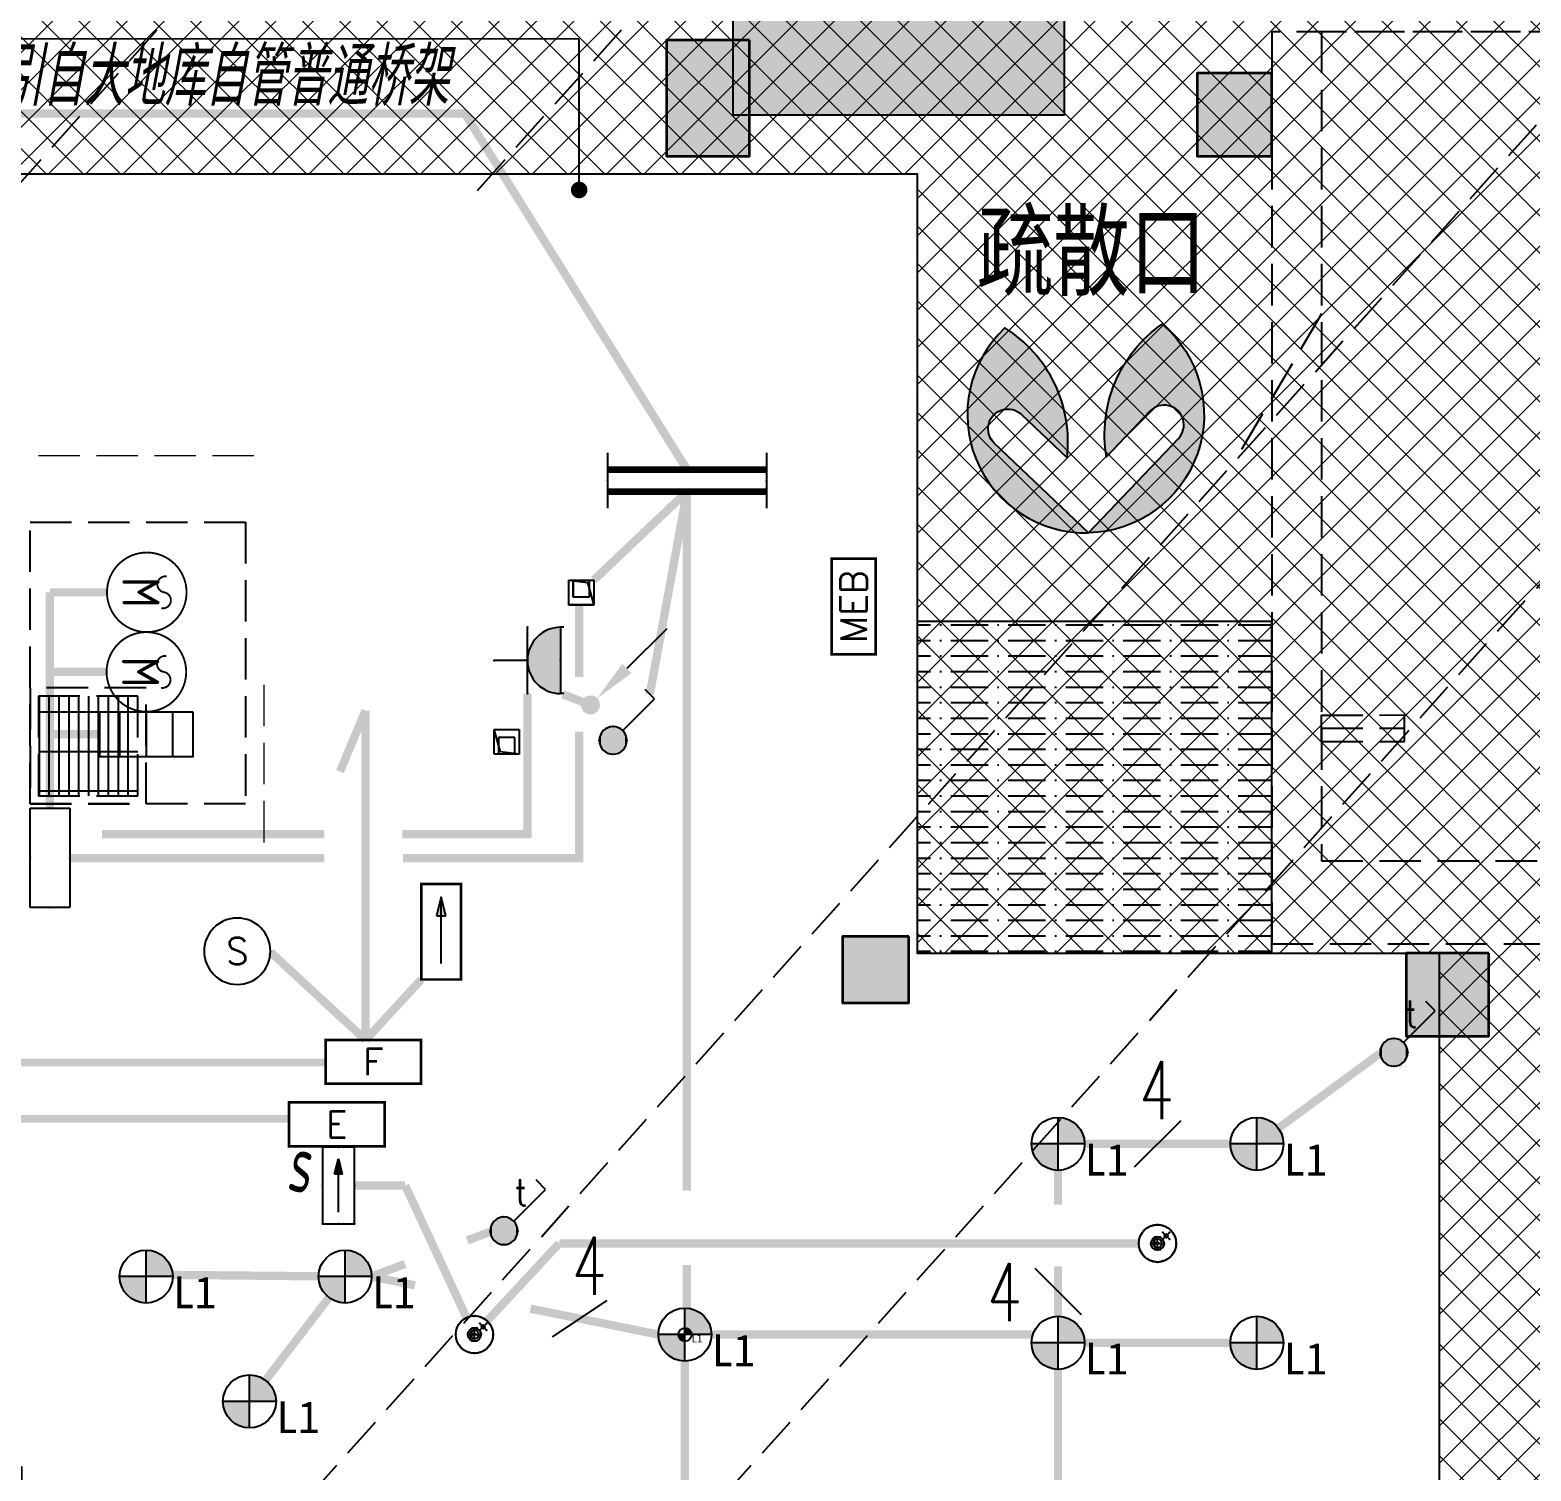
# Model space of a CAD drawing. Extents: x 3443499 to 7125205, y -1700016 to -264854.
# Drawn here: x 3559509 to 3568563, y -851328 to -842638 of the extents above; entities that cross this region are included whole.
import ezdxf
from ezdxf.enums import TextEntityAlignment as Align
from ezdxf.xclip import XClip

# ---------------------------------------------------------------- set-up
doc = ezdxf.new("R2010")
doc.units = 0
doc.header["$LTSCALE"] = 1000
doc.header["$MEASUREMENT"] = 0
doc.header["$XCLIPFRAME"] = 2
for name, pattern in [('#P_--_20B1_001_t3$0$DASH', [0.35, 0.25, -0.1]), ('$1$DASH', [0.35, 0.25, -0.1]), ('__DASH', [0.35, 0.25, -0.1]), ('DASH', [0.35, 0.25, -0.1])]:
    doc.linetypes.add(name, pattern=pattern)
doc.layers.get('0').update_dxf_attribs({"linetype": 'CONTINUOUS'})
for name, color, linetype in [('!!电气', 1, 'CONTINUOUS'), ('0-R疏散口', 20, 'CONTINUOUS'), ('DIM-照明', 7, 'CONTINUOUS'), ('E-天花灯具', 92, 'CONTINUOUS'), ('ELEMENT', 3, 'CONTINUOUS'), ('EQUIP-插座', 3, 'CONTINUOUS'), ('EQUIP-照明', 3, 'CONTINUOUS'), ('EQUIP-箱柜', 3, 'CONTINUOUS'), ('HS-A-停车位（标准）', 9, 'CONTINUOUS'), ('LWIRE', 4, 'CONTINUOUS'), ('TEL_TEXT', 7, 'CONTINUOUS'), ('WIRE-应急', 1, 'DASH'), ('WIRE-照明', 2, 'CONTINUOUS'), ('人防集水坑', 11, 'CONTINUOUS'), ('排水', 155, 'CONTINUOUS'), ('疏散口', 20, 'CONTINUOUS')]:
    doc.layers.add(name, color=color, linetype=linetype)
for name, color, linetype, lineweight in [('STAIR', 252, 'CONTINUOUS', 20), ('填充', 251, 'CONTINUOUS', 5), ('砼柱', 2, 'CONTINUOUS', 35)]:
    doc.layers.add(name, color=color, linetype=linetype, lineweight=lineweight)
doc.styles.add('-宋体', font='', dxfattribs={"width": 0.8})
doc.styles.add('_TCH_DIM_T3', font='SIMPLEX.shx', dxfattribs={"width": 0.7058823529411765, "bigfont": 'GBCBIG.shx'})
doc.styles.add('_TCH_LABEL', font='COMPLEX', dxfattribs={"bigfont": 'GBCBIG'})
doc.styles.add('_TEL_ATTDEF', font='gbenor', dxfattribs={"bigfont": 'gbcbig'})
doc.styles.add('_TEL_DIM', font='SIMPLEX', dxfattribs={"width": 0.8, "height": 3.5, "bigfont": 'HZTXT'})
doc.styles.add('HZTXT', font='gbeitc.shx', dxfattribs={"width": 0.8, "height": 400, "bigfont": 'hztxt.shx'})
doc.styles.get("Standard").update_dxf_attribs({"font": 'gbenor.shx', "bigfont": 'gbcbig.shx'})
doc.styles.add('黑体', font='simhei.ttf')
doc.styles.get('-宋体').set_extended_font_data('SimSun')

# ---------------------------------------------------------------- blocks, each defined once
blk = doc.blocks.new('A$C27F3146B')
at = {"layer": '填充'}
h = blk.add_hatch(dxfattribs=at)
h.set_pattern_fill('ANSI37', color=252, scale=100, style=0)
h.set_pattern_definition([(45, (794705.0482087337, -474761.836884725), (-112.2532015133644, 112.2532015133644), []), (135, (794705.0482087337, -474761.836884725), (-112.2532015133644, -112.2532015133644), [])])
h.paths.add_polyline_path([(-120598.0043441424, 16089.12283942359), (-120598.0113239811, 16089.12464542629), (-123098.0051577032, 16089.12464542629), (-123098.0046005915, 12389.12601068034), (-120598.0050334086, 12389.12049587909), (-120598.0045112952, 9989.124400530825), (-126297.6152989523, 9989.12787449488), (-126297.6153041016, 6789.130405166186), (-120447.9318367169, 6789.12547190371), (-120447.9314323964, 6189.128773867502), (-117747.736412039, 6189.128773877746), (-117747.7343670045, 8289.192490008543), (-117597.7361748854, 8289.05699861201), (-117597.7382231075, 11389.06464180129), (-117598.0017794337, 11389.17897416581), (-117597.994833229, 16089.11950602464)], flags=16)
h.paths.add_polyline_path([(-134797.8649070148, 18989.12407583068), (-75997.86490701057, 18989.12407583068), (-75997.86490701057, -10.87593189720064), (-134797.8649070148, -10.87593189720064)])
h.paths.add_polyline_path([(-93197.85655532042, 12389.20724034398), (-93197.70186032634, 8289.040327749566), (-93047.53722481265, 8289.173029854543), (-93047.64815819566, 6189.126435260056), (-90347.48079269567, 6189.129224555568), (-90347.48039593326, 6789.107179496204), (-84497.7632088567, 6789.112103791209), (-84497.76320972084, 11389.1262992504), (-87647.62127077952, 11389.12511677202), (-87647.620748666, 12389.12321326297), (-87647.62128827862, 12389.12644554579), (-87647.48821601726, 16089.13383291371), (-93197.71241657484, 16089.05740743754), (-93197.78632953756, 14589.39747828019), (-95697.74007688649, 14589.35552586709), (-95697.77982984603, 12389.11292086275)], flags=0)
h.paths.add_polyline_path([(-93197.70186032634, 8289.040327749564), (-93197.78159982455, 11389.17940336082), (-93197.81279379467, 11389.06507665268)])
h.paths.add_polyline_path([(-93197.71241657484, 16089.05740743754), (-87647.48821601726, 16089.13383291371), (-90197.41693358438, 16089.13383291371), (-90197.55642857286, 16089.12327428907), (-93197.78854602925, 16089.11993521964), (-93197.78632953754, 14589.39747828019)])
at = {"layer": '填充', "color": 252}
blk.add_lwpolyline([(-93197.78632953754, 14589.39747828019), (-93197.71241657482, 16089.05740743754), (-87647.48821601726, 16089.13383291371), (-87647.6212882786, 12389.12644554581), (-87647.620748666, 12389.12321326288), (-87647.62127077952, 11389.12511677202), (-84497.76320972084, 11389.12629925041), (-84497.76320885669, 6789.112103791209), (-90347.48039593326, 6789.107179496204), (-90347.48079269566, 6189.129224555567), (-93047.64815819566, 6189.126435260056), (-93047.53722481267, 8289.173029854544), (-93197.70186032634, 8289.040327749564), (-93197.85655532041, 12389.20724034397), (-95697.77982984603, 12389.11292086275), (-95697.74007688649, 14589.35552586708)], close=True, dxfattribs=at)
blk = doc.blocks.new('A$C1DD019F9')
at = {"layer": '疏散口'}
h = blk.add_hatch(color=252, dxfattribs=at)
edge = h.paths.add_edge_path()
edge.add_line((1657.837590239942, 3315.723901660649), (367.3306208625436, 2025.216944172512))
edge.add_arc((562.7390984487897, 1829.808464785995), 276.3493204781321, 134.999999736071, 315.0000450135555)
edge.add_line((758.1477304548025, 1634.400139819365), (1381.488251060247, 2257.740654682275))
edge.add_arc((-487.2515846193137, 1989.868379143272), 1887.841129295078, -24.12321173134552, 8.157426411511608, ccw=False)
edge.add_arc((-487.2518275084583, 1989.868449001487), 1887.841379523462, 303.5961554791981, 335.8767893464231, ccw=False)
edge.add_arc((1657.83757689014, 1657.627985069564), 1658.095916591085, 89.99999953869542, 228.4172749558772, ccw=False)
h = blk.add_hatch(color=252, dxfattribs=at)
edge = h.paths.add_edge_path()
edge.add_line((1657.837590239942, 3315.723901660649), (2948.344559617341, 2025.216944172512))
edge.add_arc((2752.936082031095, 1829.808464785995), 276.3493204781321, -135.00004501355562, 45.000000263928996, ccw=False)
edge.add_line((2557.527450025082, 1634.400139819365), (1934.186929419636, 2257.740654682275))
edge.add_arc((3802.926765099197, 1989.868379143272), 1887.841129295078, 171.8425735884883, 204.1232117313454)
edge.add_arc((3802.927007988342, 1989.868449001489), 1887.841379523464, 204.123210653577, 236.403844520802)
edge.add_arc((1657.837603589745, 1657.627985069564), 1658.095916591085, 311.5827250441228, 450.0000004613047)
at = {"layer": '疏散口', "color": 252}
for points in [[(1657.837590239942, 3315.723901660649), (367.3306208625437, 2025.216944172512, 1.000000395120669), (758.1477304548025, 1634.400139819365), (1381.488251060247, 2257.740654682275, -0.1417897514410627), (1235.721885070204, 1218.307265423704, -0.141789732410033), (557.3581269979476, 417.3751685111782, -0.6899650482418342), (1657.837590239942, 3315.723901660649)], [(1657.837590239942, 3315.723901660649), (2948.344559617341, 2025.216944172512, -1.000000395120669), (2557.527450025082, 1634.400139819365), (1934.186929419636, 2257.740654682275, 0.1417897514410627), (2079.953295409679, 1218.307265423704, 0.141789732410033), (2758.317053481937, 417.3751685111782, 0.6899650482418342), (1657.837590239942, 3315.723901660649)]]:
    blk.add_lwpolyline(points, format="xyb", close=True, dxfattribs=at)
blk = doc.blocks.new('A$C25A378E3')
at = {"layer": 'HS-A-停车位（标准）', "linetype": 'DASH'}
for p, q in [((299.9288666398497, 4280.200665866025), (299.9276344913524, 4120.200664976728)), ((299.9288666398497, 4280.200665866025), (799.9285807174165, 4280.00894703425)), ((799.9285807174165, 4280.00894703425), (799.9273485837039, 4120.008946264163)), ((1699.929113851395, 4280.193678615266), (1699.927881702897, 4120.19367778569)), ((1699.929113851395, 4280.193678615266), (2199.928827928961, 4280.001959843212)), ((2199.928827928961, 4280.001959843212), (2199.927595795365, 4120.001958953799)), ((299.9282505712472, 4200.200665451237), (799.9279646449722, 4200.00894667895)), ((1699.928497782676, 4200.193678200361), (2199.928211856517, 4200.001959428308)), ((299.9276344913524, 4120.200664976728), (799.9273485837039, 4120.008946264163)), ((1699.927881702897, 4120.19367778569), (2199.927595795365, 4120.001958953799)), ((300.0205537431175, 1700.046125917463), (-199.9740653929766, 2550.049336581258)), ((2200.020893819514, 1700.035927985562), (2700.026429273654, 2550.032717227354))]:
    blk.add_line(p, q, dxfattribs=at)
for points in [[(1.164153218269348e-10, 5499.999999999884), (2499.999999842257, 5499.971898506512), (2499.938176556607, -0.02810114610474557), (-0.06182328553404659, 3.472669050097466e-07)], [(299.9943796824664, 4999.996627852321), (2199.994379562442, 4999.975270717288), (2199.938176575466, -0.02472896687686443), (299.9381766954903, -0.003371831844560802)]]:
    blk.add_lwpolyline(points, close=True, dxfattribs=at)
blk = doc.blocks.new('A$C24B36177')
for points in [[(-30049.99956041994, -57449.99999965215), (-30549.99956041994, -57449.99999965215), (-30549.99956041994, -58149.99999965215), (-30049.99956041994, -58149.99999965215)], [(-26899.99999999907, -57649.99999965215), (-27349.99999999907, -57649.99999965215), (-27349.99999999907, -58149.99999965215), (-26899.99999999907, -58149.99999965215)], [(-29089.52666127903, -62856.54319049325), (-29489.52666127903, -62856.54319049325), (-29489.52666127903, -63256.54319049325), (-29089.52666127903, -63256.54319049325)], [(-25589.52666127903, -62956.54319049325), (-26089.52666127903, -62956.54319049325), (-26089.52666127903, -63456.54319049325), (-25589.52666127903, -63456.54319049325)]]:
    blk.add_hatch(color=252).paths.add_polyline_path(points)
at = {"layer": '砼柱', "color": 252, "lineweight": 35}
for points in [[(-30049.99956041994, -57449.99999965215), (-30549.99956041994, -57449.99999965215), (-30549.99956041994, -58149.99999965215), (-30049.99956041994, -58149.99999965215)], [(-26899.99999999907, -57649.99999965215), (-27349.99999999907, -57649.99999965215), (-27349.99999999907, -58149.99999965215), (-26899.99999999907, -58149.99999965215)], [(-29089.52666127903, -62856.54319049325), (-29489.52666127903, -62856.54319049325), (-29489.52666127903, -63256.54319049325), (-29089.52666127903, -63256.54319049325)], [(-25589.52666127903, -62956.54319049325), (-26089.52666127903, -62956.54319049325), (-26089.52666127903, -63456.54319049325), (-25589.52666127903, -63456.54319049325)]]:
    blk.add_lwpolyline(points, close=True, dxfattribs=at)
blk = doc.blocks.new('A$C74D73064')
h = blk.add_hatch()
h.set_pattern_fill('ACAD_ISO10W100', color=252, scale=125, angle=90, style=0)
h.set_pattern_definition([(90, (-534049.6350919254, 311263.6119191892), (-93.75, 5.740531871003218e-15), [225, -56.25, 9.375, -56.25])])
h.paths.add_polyline_path([(69955.03530807188, 26519.29986870696), (71265.31643100118, 26519.29986870696), (71955.0343661937, 26519.29986870696), (71955.03436621709, 49269.29986835492), (69955.03436621709, 49269.29986835492)])
h = blk.add_hatch()
h.set_pattern_fill('ACAD_ISO10W100', color=252, scale=125, style=0)
h.set_pattern_definition([(0, (278075.2999756153, -731194.3965097175), (0, 93.75), [225, -56.25, 9.375, -56.25])])
h.paths.add_polyline_path([(71065.53857053758, 23462.71327080776), (71065.53857053758, 21462.71327080776), (73205.03510113072, 21462.71327080787), (73205.0351011327, 23462.71327080787)])
at = {"layer": 'HS-A-停车位（标准）'}
h = blk.add_hatch(dxfattribs=at)
h.set_pattern_fill('ACAD_ISO10W100', color=252, scale=125, style=0)
h.set_pattern_definition([(0, (278075.2937006197, -731194.414882758), (0, 93.75), [225, -56.25, 9.375, -56.25])])
h.paths.add_polyline_path([(71065.53229554195, 23462.69489776716), (71065.53229554195, 21462.69489776716), (73205.0288261351, 21462.69489776727), (73205.02882613707, 23462.69489776727)])
at = {"layer": '人防集水坑', "linetype": '$1$DASH', "ltscale": 0.8}
h = blk.add_hatch(dxfattribs=at)
h.set_pattern_fill('GRATE', color=252, scale=75, style=0)
h.set_pattern_definition([(270, (-806039.3574039747, 23438904.07928268), (59.53125, -1.822618869043522e-14), []), (360, (-806039.3574039747, 23438904.07928268), (8.748522416193854e-14, 238.125), [])])
h.paths.add_polyline_path([(66365.53392132069, 23012.69820224692), (65765.53392132069, 23012.69820224692), (65765.53392132069, 22412.69820224692), (66365.53392132069, 22412.69820224692)])
at = {"color": 252}
for points in [[(69955.03530807188, 26519.29986870696), (69955.03530807188, 26519.29986870696), (71265.31643100118, 26519.29986870696), (71955.0343661937, 26519.29986870696), (71955.03436621709, 49269.29986835492), (69955.03436621709, 49269.29986835492), (69955.03530817223, 26519.29986868694)], [(65515.23446057745, 24662.98569766171), (65515.30837354017, 26162.64562681906), (71065.53257409774, 26162.72205229523), (71065.3995018364, 22462.71466492733), (71065.400041449, 22462.7114326444), (71065.39951933548, 21462.71333615354), (74215.25758039416, 21462.71451863192), (74215.25758125831, 16862.70032317273), (68365.54039418173, 16862.69539887772), (68365.53999741934, 16262.71744393709), (65665.37263191934, 16262.71465464158), (65665.48356530233, 18362.76124923606), (65515.31892978866, 18362.62854713108), (65515.16423479459, 22462.79545972549), (63015.24096026897, 22462.70114024427), (63015.28071322851, 24662.9437452486)], [(71065.53229554195, 21462.69489776716), (73205.02882613603, 21462.69489776727), (73205.02882613603, 23462.69489776727), (71065.53229554195, 23462.69489776716)], [(71065.53857053758, 21462.71327080776), (73205.03510113165, 21462.71327080787), (73205.03510113165, 23462.71327080787), (71065.53857053758, 23462.71327080776)]]:
    blk.add_lwpolyline(points, close=True, dxfattribs=at)
at = {"layer": 'STAIR', "color": 252, "linetype": '#P_--_20B1_001_t3$0$DASH'}
blk.add_line((67065.53029468388, 24462.69715616864), (65715.53392069868, 24462.69715569518), dxfattribs=at)
at = {"layer": 'STAIR', "color": 252, "linetype": '$1$DASH'}
blk.add_lwpolyline([(67125.53715889173, 23081.16136581712), (67125.5425892442, 22122.69761013275)], dxfattribs=at)
at = {"layer": '人防集水坑', "color": 252, "linetype": '$1$DASH'}
for points in [[(65715.53392132069, 22362.69820224692), (66415.53392132069, 22362.69820224692), (66415.53392132069, 23062.69820224692), (65715.53392132069, 23062.69820224692)], [(65765.53392132069, 22412.69820224692), (66365.53392132069, 22412.69820224692), (66365.53392132069, 23012.69820224692), (65765.53392132069, 23012.69820224692)]]:
    blk.add_lwpolyline(points, close=True, dxfattribs=at)
at = {"layer": '填充', "color": 252}
blk.add_lwpolyline([(68515.59687669191, 26162.69492674584), (68515.60385653062, 26162.72205229523), (71065.53257409774, 26162.72205229523), (71065.53201698617, 22462.69809800258), (71065.53255659866, 22462.69486571965), (71065.53203448525, 21462.69676922879), (74215.32250829355, 21462.69795503246), (74215.3225091577, 16862.70032646949), (68365.54035488423, 16862.69539884909), (68365.54003665945, 16262.71604931261), (65665.34505723615, 16262.71604932286), (65665.40348111698, 18362.76264388894), (65515.39901397412, 18362.62715247832), (65515.34051146999, 21462.63672910945), (65515.37170544022, 21462.75105581759), (65515.36475923553, 26162.69158767641)], close=True, dxfattribs=at)
at = {"layer": '排水', "color": 252, "linetype": '$1$DASH'}
blk.add_lwpolyline([(67015.53392132116, 22362.69820224703), (65715.53392132116, 22362.69820224703), (65715.53392132139, 24062.69820224703), (67015.53392132139, 24062.69820224703)], close=True, dxfattribs=at)
at = {"color": 252}
for name, p in [('A$C24B36177', (100104.7992927884, 84419.25646130543)), ('A$C27F3146B', (158713.020790115, 10073.58821938152))]:
    blk.add_blockref(name, p, dxfattribs=at)
at = {"layer": '0-R疏散口', "color": 252, "xscale": -0.4305656706515025, "yscale": 0.4305656706515025, "zscale": 0.4305656706515025, "rotation": 181.4259203059818}
for p in [(71351.44803339057, 25407.12830147438), (71351.4543083862, 25407.14667451498)]:
    blk.add_blockref('A$C1DD019F9', p, dxfattribs=at)
at = {"layer": 'HS-A-停车位（标准）', "color": 252, "linetype": 'DASH', "xscale": -1, "rotation": 179.9993559612105}
blk.add_blockref('A$C25A378E3', (73205.09692441719, 27019.29986835946), dxfattribs=at)
at = {"layer": '0-R疏散口', "color": 252, "style": '-宋体', "width": 0.75}
for p in [(71427.53035522939, 25475.99827627814), (71427.53663022502, 25476.01664931874)]:
    blk.add_text('疏散口', height=450, dxfattribs=at).set_placement(p)
blk = doc.blocks.new('$equip$00002540')
blk.add_hatch(color=256).paths.add_polyline_path([(0.2400000000016007, 0.3720000000030268), (0.2400000000016007, 0.2280000000064319), (0.5280000000020664, 0.3000000000029104)])
for p, q in [((-0.7199999999975262, 0.6000000000058208), (-0.7199999999975262, 0)), ((0.7199999999975262, 0.6000000000058208), (-0.7199999999975262, 0.6000000000058208)), ((0.7199999999975262, 0), (0.7199999999975262, 0.6000000000058208)), ((0.2400000000016007, 0.3720000000030268), (0.2400000000016007, 0.2280000000064319)), ((0.5280000000020664, 0.3000000000029104), (0.2400000000016007, 0.3720000000030268)), ((0.2400000000016007, 0.2280000000064319), (0.5280000000020664, 0.3000000000029104)), ((-0.7199999999975262, 0), (0.7199999999975262, 0))]:
    blk.add_line(p, q)
at = {"color": 7}
blk.add_line((-0.4800000000032014, 0.3000000000029104), (0.4800000000032014, 0.3000000000029104), dxfattribs=at)
at = {"const_width": 0.04}
blk.add_lwpolyline([(-0.7199999999975262, 0.6000000000058208), (-0.7199999999975262, 0), (0.7199999999975262, 0), (0.7199999999975262, 0.6000000000058208), (-0.7199999999975262, 0.6000000000058208), (-0.7199999999975262, 0)], dxfattribs=at)
for p in [(0, 0.6000000000058208), (-0.7199999999975262, 0.3000000000029104), (0.7199999999975262, 0.3000000000029104), (0, 0)]:
    blk.add_point(p)
at = {"color": 7, "style": '_TEL_DIM', "flags": 1}
blk.add_attdef('A', text='', height=2e-05, dxfattribs=at).set_placement((0, 0), align=Align.MIDDLE_CENTER)
blk = doc.blocks.new('$equip$00002534')
for p, q in [((-0.7200000000011642, 0.6599999999998545), (-0.7200000000011642, 0)), ((0.7200000000011642, 0.6599999999998545), (-0.7200000000011642, 0.6599999999998545)), ((0.7200000000011642, 0), (0.7200000000011642, 0.6599999999998545)), ((-0.7200000000011642, 0), (0.7200000000011642, 0))]:
    blk.add_line(p, q)
at = {"const_width": 0.04}
blk.add_lwpolyline([(-0.7200000000011642, 0.6599999999998545), (-0.7200000000011642, 0), (0.7200000000011642, 0), (0.7200000000011642, 0.6599999999998545), (-0.7200000000011642, 0.6599999999998545), (-0.7200000000011642, 0)], dxfattribs=at)
for p in [(0, 0.6599999999998545), (-0.7200000000011642, 0.3299999999981083), (0.7200000000011642, 0.3299999999981083), (0, 0)]:
    blk.add_point(p)
at = {"color": 7, "style": '_TEL_DIM'}
blk.add_attdef('$TEXT$', text='', height=0.4, dxfattribs=at).set_placement((0, 0.3299999999981083), align=Align.MIDDLE_CENTER)
at = {"color": 7, "style": '_TEL_DIM', "flags": 1}
blk.add_attdef('A', text='', height=2e-05, dxfattribs=at).set_placement((0, 0), align=Align.MIDDLE_CENTER)
blk = doc.blocks.new('右向疏散')
h = blk.add_hatch(color=256)
h.paths.add_polyline_path([(201.6000000294297, 120.0000000011641), (86.4000000525266, 148.79999999539), (86.4000000525266, 120.0000000011642)])
h.paths.add_polyline_path([(201.6000000294298, 120.0000000011642), (86.4000000525266, 120.0000000011642), (86.4000000525266, 91.19999998365529)])
at = {"color": 7}
blk.add_line((-201.6000000294298, 120.0000000011642), (201.6000000294298, 120.0000000011642), dxfattribs=at)
for p, q in [((201.6000000294298, 120.0000000011642), (86.4000000525266, 148.79999999539)), ((86.4000000525266, 148.79999999539), (86.4000000525266, 91.19999998365529)), ((86.4000000525266, 91.19999998365529), (201.6000000294298, 120.0000000011642))]:
    blk.add_line(p, q)
blk.add_lwpolyline([(-287.9999999990687, 240.0000000023283), (287.9999999990687, 240.0000000023283), (287.9999999990687, 0), (-287.9999999990687, 0)], close=True)
blk = doc.blocks.new('$equip_U$00000098(lemon-PC)')
for p in [(-0.7199999997392297, 0), (2.328306436538696e-10, 0), (0.720000000204891, 0), (-0.7199999997392297, -0.3000000000029104), (0.720000000204891, -0.3000000000029104), (-0.7199999997392297, -0.6000000000058208), (2.328306436538696e-10, -0.6000000000058208), (0.720000000204891, -0.6000000000058208)]:
    blk.add_point(p)
at = {"xscale": 0.002499999944120646, "yscale": 0.002499999944120646, "zscale": 0.002499999944120646}
blk.add_blockref('右向疏散', (2.328306436538696e-10, -0.6000000000058208), dxfattribs=at)
at = {"color": 7, "style": '_TCH_DIM_T3', "flags": 1}
for tag in ['REMARK', 'A']:
    blk.add_attdef(tag, text='', height=2.5e-05, dxfattribs=at).set_placement((2.328306436538696e-10, 0), align=Align.MIDDLE_CENTER)
at = {"color": 7, "style": '_TCH_DIM_T3'}
blk.add_attdef('$TEXT$', text='', height=2.5e-05, dxfattribs=at).set_placement((2.328306436538696e-10, -0.6000000000058208), align=Align.MIDDLE_CENTER)
blk = doc.blocks.new('$equip$00001838')
blk.add_circle((0, 0), 0.5)
at = {"style": '_TEL_DIM'}
blk.add_attdef('$TEXT$', text='', height=0.4, dxfattribs=at).set_placement((0, 0), align=Align.MIDDLE_CENTER)
at = {"style": '_TEL_DIM', "flags": 1}
blk.add_attdef('A', text='', height=2e-05, dxfattribs=at).set_placement((0, 0), align=Align.MIDDLE_CENTER)
blk = doc.blocks.new('A$C04F44ECC')
at = {"layer": '!!电气'}
for p, q in [((0, 0), (-300, 0)), ((-300, 0), (-300, -300)), ((-250, -200), (-250, 0)), ((0, 0), (-223.3450037743896, -26.92685067094862)), ((-50, 0), (-50, -200)), ((0, -300), (0, 0)), ((-223.3450037743896, -26.92685067094862), (-300, -300)), ((-300, -300), (0, -300)), ((-50, -200), (-250, -200))]:
    blk.add_line(p, q, dxfattribs=at)
blk = doc.blocks.new('SWJ')
at = {"color": 2}
for p, q in [((-275, -85), (-275, 85)), ((-175, -85), (-175, 85)), ((-75, -85), (-75, 85))]:
    blk.add_line(p, q, dxfattribs=at)
blk.add_lwpolyline([(-350, 85), (-350, -85), (0, -85), (0, 85)], close=True, dxfattribs=at)
blk = doc.blocks.new('$element$00000297')
at = {"const_width": 0.02333333333333333}
blk.add_lwpolyline([(0, -1.000000000014552, 0.9999999999999999), (0, 0, 0.9999999999999999), (0, -1.000000000014552, 0.9999999999999999)], format="xyb", close=True, dxfattribs=at)
for points in [[(0, -0.7166666666762467, 0.9862075570774907), (-0.2000000000007276, -0.750000000009095, 0.8591250382240644)], [(0, -0.7166666666762467, 1.013985334855246), (0.2000000000043656, -0.6833333333415794, -1.197218425872431)]]:
    blk.add_lwpolyline(points, format="xyb", dxfattribs=at)
at = {"flags": 9}
blk.add_attdef('S', (0, 0), '', height=6.66666666667e-06, dxfattribs=at)
at = {"flags": 8}
blk.add_attdef('M', text='', height=0.4666666666694661, dxfattribs=at).set_placement((3.637978807091713e-12, -0.3500000000003638), align=Align.MIDDLE_CENTER)
blk = doc.blocks.new('$equip$00001413')
for p, q in [((0.75, 0.5999999999985448), (-0.75, 0.5999999999985448)), ((-0.75, 0.5999999999985448), (-0.75, 0)), ((0.75, 0), (0.75, 0.5999999999985448)), ((-0.75, 0), (0.75, 0))]:
    blk.add_line(p, q)
for p in [(0, 0.5999999999985448), (-0.75, 0.2999999999992724), (0.75, 0.2999999999992724), (0, 0)]:
    blk.add_point(p)
at = {"style": '_TCH_LABEL', "flags": 9}
blk.add_attdef('A', (0, 0), '', height=2e-05, dxfattribs=at)
blk = doc.blocks.new('$equip$00001962')
for p, q in [((0.1473139127519971, 0.3556472460822988), (0.625000000003638, 0.8333333333339397)), ((0.625000000003638, 0.8333333333339397), (0.7664213562420628, 0.6919119770955149))]:
    blk.add_line(p, q)
blk.add_circle((3.637978807091713e-12, 0.2083333333339397), 0.2083333333334168)
for p in [(1.091393642127514e-11, 0.4166666666660603), (-0.2083333333284827, 0.2083333333375776), (1.091393642127514e-11, 0), (0.2083333333393966, 0.2083333333375776)]:
    blk.add_point(p)
for points in [[(-0.1804219591176661, 0.312500000001819), (0.1804219591249421, 0.312500000001819), (-0.2083333333284827, 0.2083333333339397), (0.2083333333357587, 0.2083333333339397)], [(-0.1041666666642413, 0.3887552924552438), (0.1041666666715173, 0.3887552924552438), (-0.1804219591176661, 0.312500000001819), (0.1804219591249421, 0.312500000001819)], [(3.637978807091713e-12, 0.4166666666660603), (3.637978807091713e-12, 0.4166666666660603), (-0.1041666666642413, 0.3887552924552438), (0.1041666666715173, 0.3887552924552438)], [(-0.1804219591176661, 0.1041666666660603), (0.1804219591249421, 0.1041666666660603), (-0.2083333333284827, 0.2083333333339397), (0.2083333333357587, 0.2083333333339397)], [(-0.1041666666642413, 0.02791137421263556), (0.1041666666715173, 0.02791137421263556), (-0.1804219591176661, 0.1041666666660603), (0.1804219591249421, 0.1041666666660603)], [(3.637978807091713e-12, 1.818989403545856e-12), (3.637978807091713e-12, 1.818989403545856e-12), (-0.1041666666642413, 0.02791137421263556), (0.1041666666715173, 0.02791137421263556)]]:
    blk.add_solid(points)
at = {"layer": 'TEL_TEXT', "style": '_TEL_DIM', "flags": 1}
blk.add_attdef('A', text='', height=2e-05, dxfattribs=at).set_placement((0, 0), align=Align.MIDDLE_CENTER)
blk = doc.blocks.new('$equip$00001160')
for p, q in [((-1.200000000000728, 0.4166666666678793), (-1.200000000000728, -0.4166666666678793)), ((1.200000000000728, 0.4166666666678793), (1.200000000000728, -0.4166666666678793)), ((-1.200000000000728, 0.1666666666678793), (1.200000000000728, 0.1666666666678793)), ((-1.200000000000728, -0.1666666666678793), (1.200000000000728, -0.1666666666678793))]:
    blk.add_line(p, q)
at = {"const_width": 0.1}
for points in [[(-1.200000000000728, 0.1666666666678793), (1.200000000000728, 0.1666666666678793)], [(-1.200000000000728, -0.1666666666678793), (1.200000000000728, -0.1666666666678793)]]:
    blk.add_lwpolyline(points, dxfattribs=at)
at = {"layer": 'EQUIP-照明'}
for p in [(-1.200000000000728, 0), (0, 0.1666666666678793), (1.200000000000728, 0), (0, -0.1666666666678793)]:
    blk.add_point(p, dxfattribs=at)
at = {"layer": 'EQUIP-照明', "flags": 9}
blk.add_attdef('A', (0, 0), '', height=2e-05, dxfattribs=at)
blk = doc.blocks.new('$equip$00001237')
for p, q in [((-0.5, 1.05000000000291), (-0.5, 1)), ((-0.5, 1), (0.5, 1)), ((0.5, 1.05000000000291), (0.5, 1)), ((0.5, 0.5), (-0.5, 0.5)), ((0, 0.5), (0, 0))]:
    blk.add_line(p, q)
blk.add_arc((0, 1), 0.500000000000025, 180, 0)
for p in [(0, 1), (-0.5, 0.5), (0.5, 0.5), (0, 0)]:
    blk.add_point(p)
for points in [[(0.4330127018911298, 0.75), (-0.4330127018911298, 0.75), (0.5, 1), (-0.5, 1)], [(0.25, 0.5669872981088702), (-0.25, 0.5669872981088702), (0.4330127018911298, 0.75), (-0.4330127018911298, 0.75)], [(0, 0.5), (0, 0.5), (0.25, 0.5669872981088702), (-0.25, 0.5669872981088702)]]:
    blk.add_solid(points)
at = {"flags": 9}
blk.add_attdef('A', (0, 0), '', height=2e-05, dxfattribs=at)
blk = doc.blocks.new('$TelecSys$00000078')
for p, q in [((1.150000000001455, 1.149999999999636), (0.5499999999992724, 0.5499999999992724)), ((0.1041666666678793, 0.1041666666660603), (0.1041666666678793, 0.1041666666660603)), ((-0.1041666666678793, -0.1041666666660603), (-0.1041666666678793, -0.1041666666660603))]:
    blk.add_line(p, q)
at = {"const_width": 0.1425}
blk.add_lwpolyline([(-0.07125000000087311, 0, 1), (0.07125000000087311, 0, 1)], format="xyb", close=True, dxfattribs=at)
blk.add_solid([(0.6199999999989814, 0.4799999999995634), (0.4799999999995634, 0.6200000000008004), (0.09999999999854481, 0.1000000000003638)])
at = {"width": 0.8, "flags": 9}
blk.add_attdef('A', (0, 0), '', height=2e-05, dxfattribs=at)
blk = doc.blocks.new('111')
at = {"layer": 'E-天花灯具'}
h = blk.add_hatch(color=251, dxfattribs=at)
h.paths.add_polyline_path([(-10016889.63726535, -2841423.80317555), (-10016849.63726535, -2841423.80317555, 0.414213562373095), (-10016889.63726535, -2841383.80317555)])
h.paths.add_polyline_path([(-10016929.63726535, -2841423.80317555, 0.414213562373095), (-10016889.63726535, -2841463.80317555), (-10016889.63726535, -2841423.80317555)])
for p, q in [((-10016889.63726535, -2841463.80317555), (-10016889.63726535, -2841383.80317555)), ((-10016849.63726535, -2841423.80317555), (-10016929.63726535, -2841423.80317555))]:
    blk.add_line(p, q, dxfattribs=at)
blk.add_circle((-10016889.63726535, -2841423.80317555), 40.00000000009442, dxfattribs=at)
at = {"layer": 'E-天花灯具', "style": '黑体'}
blk.add_text('L1', height=48.00000000015367, dxfattribs=at).set_placement((-10016849.17937545, -2841471.508068854))
blk = doc.blocks.new('$equip$00001822')
for p, q in [((0.1473139127483591, 0.3556472460822988), (0.625, 0.8333333333339397)), ((0.625, 0.8333333333339397), (0.7664213562384248, 0.6919119770955149))]:
    blk.add_line(p, q)
blk.add_circle((0, 0.2083333333339397), 0.2083333333334168)
for p in [(0, 0.4166666666660603), (-0.2083333333357587, 0.2083333333339397), (-0.01544940226449398, 0.0005736313996749232), (0.2083333333357587, 0.2083333333339397)]:
    blk.add_point(p)
for points in [[(-0.1804219591213041, 0.312500000001819), (0.1804219591213041, 0.312500000001819), (-0.2083333333284827, 0.2083333333339397), (0.2083333333284827, 0.2083333333339397)], [(-0.1041666666715173, 0.3887552924552438), (0.1041666666715173, 0.3887552924552438), (-0.1804219591213041, 0.312500000001819), (0.1804219591213041, 0.312500000001819)], [(0, 0.4166666666660603), (0, 0.4166666666660603), (-0.1041666666715173, 0.3887552924552438), (0.1041666666715173, 0.3887552924552438)], [(-0.1804219591213041, 0.1041666666660603), (0.1804219591213041, 0.1041666666660603), (-0.2083333333284827, 0.2083333333339397), (0.2083333333284827, 0.2083333333339397)], [(-0.1041666666715173, 0.02791137421263556), (0.1041666666715173, 0.02791137421263556), (-0.1804219591213041, 0.1041666666660603), (0.1804219591213041, 0.1041666666660603)], [(0, 1.818989403545856e-12), (0, 1.818989403545856e-12), (-0.1041666666715173, 0.02791137421263556), (0.1041666666715173, 0.02791137421263556)]]:
    blk.add_solid(points)
at = {"color": 7, "style": '_TEL_DIM'}
blk.add_attdef('$TEXT$', text='', height=0.4, dxfattribs=at).set_placement((0.5805799275694881, 0.4645799965601327), align=Align.MIDDLE_CENTER)
at = {"color": 7, "style": '_TEL_DIM', "flags": 1}
blk.add_attdef('A', text='', height=2e-05, dxfattribs=at).set_placement((0, 0), align=Align.MIDDLE_CENTER)
blk = doc.blocks.new('yyd')
at = {"layer": 'E-天花灯具', "color": 4}
for p, q in [((210980.5884308395, 169856.0813086603), (210940.4679660092, 169815.9608449465)), ((210940.4679665675, 169856.0813092186), (210980.5884302812, 169815.9608443882))]:
    blk.add_line(p, q, dxfattribs=at)
at = {"layer": 'E-天花灯具', "color": 54}
for p, q in [((210868.3331434576, 169789.620882362), (210948.3331434578, 169789.6208812487)), ((210908.333142901, 169749.6208818053), (210908.3331440144, 169829.6208818055))]:
    blk.add_line(p, q, dxfattribs=at)
at = {"layer": 'E-天花灯具', "color": 4}
blk.add_circle((210960.5281984243, 169836.0210768034), 10.0301160680204, dxfattribs=at)
at = {"layer": 'E-天花灯具', "color": 92}
blk.add_ellipse((210908.3331434586, 169789.6208818054), major_axis=(28.28427164116363, 28.28427085393945), ratio=0.9999999999999977, start_param=5.497787143782136, end_param=11.78097245096172, dxfattribs=at)
at = {"layer": 'E-天花灯具', "color": 251}
blk.add_ellipse((210908.3331434586, 169789.6208818054), major_axis=(18.85618109411288, 18.85618056929677), ratio=0.9999999999997541, start_param=5.497787143782014, end_param=11.7809724509616, dxfattribs=at)
at = {"layer": 'E-天花灯具', "color": 4}
for p in [(210940.4679665675, 169856.0813092186), (210960.5281985639, 169846.0511928714), (210980.5884308395, 169856.0813086603), (210940.4679660092, 169815.9608449465), (210950.4980823563, 169836.021076943), (210960.5281982848, 169825.9909607354), (210970.5583144924, 169836.0210766638), (210980.5884302812, 169815.9608443882)]:
    blk.add_point(p, dxfattribs=at)
for points in [[(210951.8418631763, 169841.0361349583), (210969.2145338119, 169841.0361347165), (210950.4980823563, 169836.021076943), (210970.5583144924, 169836.0210766638)], [(210955.5131405112, 169844.707412191), (210965.5432565793, 169844.7074120514), (210951.8418631763, 169841.0361349583), (210969.2145338119, 169841.0361347165)], [(210960.5281985639, 169846.0511928714), (210960.5281985639, 169846.0511928714), (210955.5131405112, 169844.707412191), (210965.5432565793, 169844.7074120514)], [(210951.8418630368, 169831.0060188903), (210969.2145336723, 169831.0060186485), (210950.4980823563, 169836.021076943), (210970.5583144924, 169836.0210766638)], [(210955.5131402694, 169827.3347415554), (210965.5432563375, 169827.3347414158), (210951.8418630368, 169831.0060188903), (210969.2145336723, 169831.0060186485)], [(210960.5281982848, 169825.9909607354), (210960.5281982848, 169825.9909607354), (210955.5131402694, 169827.3347415554), (210965.5432563375, 169827.3347414158)]]:
    blk.add_solid(points, dxfattribs=at)
at = {"layer": 'E-天花灯具', "color": 4, "flags": 9}
blk.add_attdef('A', (210960.5281984243, 169836.0210768034), '', height=0.0008024092854416251, rotation=359.9999992018113, dxfattribs=at)
blk = doc.blocks.new('$equip$00002837')
at = {"const_width": 0.05}
blk.add_lwpolyline([(0.5, 0, 1), (-0.5, 0, 1), (0.5, 0, -0.8545855710189296)], format="xyb", dxfattribs=at)
blk.add_circle((0, 0), 0.5)
for p in [(0, 0.5), (-0.5, 0), (0.5, 0), (0, -0.5)]:
    blk.add_point(p)
at = {"color": 7, "style": '_TEL_DIM'}
blk.add_attdef('$TEXT$', text='', height=0.4, dxfattribs=at).set_placement((0, 0), align=Align.MIDDLE_CENTER)
at = {"color": 7, "style": '_TEL_DIM', "flags": 1}
for tag in ['REMARK', 'A']:
    blk.add_attdef(tag, text='', height=2e-05, dxfattribs=at).set_placement((0, 0), align=Align.MIDDLE_CENTER)
blk = doc.blocks.new('$TelecSys$00000095')
blk.add_line((0.4000000000014552, 0.3999999999996362), (-0.4000000000014552, -0.3999999999996362))
at = {"width": 0.8}
blk.add_attdef('N', text='', height=1, dxfattribs=at).set_placement((-0.01742161003494402, 1.055555546241521), align=Align.MIDDLE)
blk = doc.blocks.new('$TelecSys$00000152')
blk.add_blockref('$TelecSys$00000095', (0, 0))
at = {"style": '_TEL_DIM', "width": 0.7}
blk.add_attdef('N', text='', height=0.875, dxfattribs=at).set_placement((-0.01524390878330451, 0.9236111029604217), align=Align.MIDDLE)

msp = doc.modelspace()

# ---------------------------------------------------------------- linework, layer by layer
at = {"layer": '!!电气', "color": 1}
msp.add_line((3562821.855785587, -842693.0807478523), (3558503.147355014, -842691.855448271), dxfattribs=at)
at = {"layer": '!!电气'}
msp.add_line((3562821.550442529, -843602.8255637719), (3562821.855785587, -842693.0807478523), dxfattribs=at)
at = {"color": 251, "linetype": '__DASH', "true_color": 0x636466}
for p, q in [((3559409.122672419, -843605.7022088201), (3576731.753355877, -824251.6667151112)), ((3562209.122671295, -843605.70220882), (3579531.753354753, -824251.6667151111)), ((3559558.926310387, -853305.7019486276), (3576881.556993845, -833951.6664549187)), ((3562059.121976663, -853305.7019486276), (3579381.752660121, -833951.6664549187))]:
    msp.add_line(p, q, dxfattribs=at)
at = {"layer": 'DIM-照明', "const_width": 50.00000000000001}
msp.add_lwpolyline([(3562796.55044253, -843602.825330385, 1), (3562846.550442528, -843602.8257971589, 1)], format="xyb", close=True, dxfattribs=at)
at = {"layer": 'WIRE-应急', "color": 1}
for points, const_width in [([(3561532.975693209, -846742.1712101715), (3561379.27199123, -847109.8704977386)], 50.00000000000001), ([(3561532.957143651, -848728.9240918194), (3561532.975693209, -846742.1712101715)], 50.00000000000001), ([(3561532.957143651, -848728.9240918194), (3560959.512960366, -848198.8137221396)], 50.00000000000001), ([(3561869.515152143, -848364.3182117926), (3561532.957143651, -848728.9240918194)], 50.00000000000001), ([(3559579.220910714, -848864.8036646375), (3558788.698288981, -848864.8110469509)], 45.00000000000001), ([(3561291.668597353, -848864.7876730538), (3559579.220910714, -848864.8036646375)], 45.00000000000001), ([(3559577.592201297, -849204.7119261599), (3558810.51614033, -849204.7190892593)], 45.00000000000001), ([(3561071.603598631, -849204.7270468153), (3559577.592201297, -849204.7119261599)], 45.00000000000001)]:
    msp.add_lwpolyline(points, dxfattribs=dict(at, const_width=const_width))
at = {"layer": 'WIRE-应急', "linetype": 'DASH', "const_width": 50}
for points in [[(3561465.55874546, -849606.848766622), (3561772.060615327, -849606.8518686789)], [(3561772.060615327, -849606.8518686789), (3562142.34570736, -850403.6979376726)], [(3562266.380867885, -850423.351745963), (3562701.413370289, -849955.7163213724)], [(3562701.413370289, -849955.7163213724), (3566197.283745059, -849955.7163213724)]]:
    msp.add_lwpolyline(points, dxfattribs=at)
at = {"layer": 'WIRE-照明', "linetype": 'Continuous'}
for points, const_width in [([(3558159.282106209, -846105.5682492601), (3558159.282106209, -843226.461391306), (3558252.848615436, -843142.0690402775), (3562132.473503247, -843142.0690402775), (3563471.693695047, -845289.0316286366)], 50), ([(3562909.246237699, -845955.985696085), (3563471.693695047, -845422.3649619711)], 50), ([(3563247.742175507, -846644.0663694313), (3563471.693695047, -845422.3649619711)], 50), ([(3563471.693695047, -845422.3649619711), (3563471.693695047, -849637.2518687332)], 50.00000000000001), ([(3559629.43130662, -847330.9550817286), (3559629.44345818, -846029.3180904986)], 50.00000000000001), ([(3559973.574977049, -846029.3213031724), (3559629.44345818, -846029.3180904986)], 50.00000000000001), ([(3562821.522384894, -846105.9848771368), (3562821.520345059, -846539.0308960234)], 50.00000000000001), ([(3559971.250681766, -846509.3100697194), (3559629.438977198, -846509.3068787025)], 50.00000000000001), ([(3562509.43104582, -846640.4479090362), (3562509.43104582, -847488.0534341703), (3561754.002059733, -847488.0534341703)], 50), ([(3562724.458734939, -846644.4635972952), (3562889.757044304, -846709.0666925393)], 50.00000000000001), ([(3559931.247171583, -846885.3096960891), (3559629.435467013, -846885.3068784961)], 50.00000000000001), ([(3562821.515256539, -846869.5519072651), (3562821.508128183, -847633.1189373934), (3561758.473833904, -847633.1090336414)], 50.00000000000001), ([(3561283.561897289, -847488.0534341703), (3559943.752426745, -847488.0534341703)], 50), ([(3561285.468309984, -847633.1046268884), (3559749.428491784, -847633.0903163835)], 50.00000000000001), ([(3565869.78374505, -849355.7163213715), (3566749.78374505, -849355.7163213715)], 50), ([(3565709.78374505, -849722.88389816), (3565709.78374505, -849515.7163213715)], 50), ([(3563471.693695047, -850086.174102514), (3563471.693695047, -850347.060748206)], 50.00000000000001), ([(3565709.78374505, -850395.7163213711), (3565709.78374505, -850093.390780705)], 50), ([(3560369.449322069, -850145.9983560429), (3561249.751761767, -850154.2226214843)], 50), ([(3561569.744779572, -850155.7173635047), (3561831.148150647, -850208.6023548208)], 50), ([(3560926.274295711, -850786.0598381541), (3561312.369360089, -850282.6741580475)], 50), ([(3562527.554094668, -850349.4935076424), (3563299.764262311, -850505.7207507808)], 50), ([(3563619.764262312, -850505.7207507808), (3565549.954370456, -850505.7207507808)], 50), ([(3565869.783745051, -850555.7163213715), (3566749.78374505, -850555.7163213715)], 50), ([(3563459.764262311, -851845.7401048429), (3563459.764262311, -850665.7207507811)], 50), ([(3565709.78374505, -851595.7163213711), (3565709.78374505, -850715.7163213715)], 50)]:
    msp.add_lwpolyline(points, dxfattribs=dict(at, const_width=const_width))
at = {"layer": 'WIRE-照明', "color": 2, "linetype": 'Continuous', "const_width": 50}
for points in [[(3567038.82301746, -849261.1178743641), (3567652.330903057, -848809.9706732841)], [(3562146.584427896, -849938.2242824333), (3562284.688060997, -849886.1533390466)], [(3561569.744779582, -850155.7173635066), (3561771.26525704, -850079.7355726053)]]:
    msp.add_lwpolyline(points, dxfattribs=at)

# ---------------------------------------------------------------- block references
at = {"color": 252}
ref = msp.add_blockref('A$C74D73064', (3493793.966084225, -869668.4156437971), dxfattribs=at)
XClip(ref).set_block_clipping_path([(23915.155894416792, 10062.713695212384), (82715.15589442098, 29062.713702940266)])
at = {"xscale": -0.5, "yscale": 0.5, "zscale": 0.5}
msp.add_blockref('A$C04F44ECC', (3562759.246237699, -845955.6990725414), dxfattribs=at)
at = {"yscale": 0.5, "zscale": 0.5}
for p, xscale, rotation in [((3562759.443431087, -845955.984297586), -0.5000000000000001, 359.9994651095859), ((3562459.244993693, -847005.6984762514), -0.5, 180)]:
    msp.add_blockref('A$C04F44ECC', p, dxfattribs=dict(at, xscale=xscale, rotation=rotation))
at = {"layer": 'DIM-照明', "color": 7, "ltscale": 0.8, "xscale": -1.599999999627471, "yscale": 1.599999999627471, "zscale": 1.599999999627471, "rotation": 359.9994651095859}
msp.add_blockref('SWJ', (3559931.247171583, -846885.3096960891), dxfattribs=at)
at = {"layer": 'DIM-照明'}
ref = msp.add_blockref('$TelecSys$00000152', (3566309.78374505, -849355.7163213715), dxfattribs=dict(at, xscale=350, yscale=350, zscale=350))
ref.add_attrib('N', '4', dxfattribs={"layer": '0', "color": 7, "height": 350, "style": '_TEL_DIM', "width": 0.7}).set_placement((3566304.448376976, -849032.4524353354), align=Align.MIDDLE)
ref = msp.add_blockref('$TelecSys$00000152', (3562823.229096264, -850409.3120548459), dxfattribs=dict(at, xscale=350, yscale=350, zscale=350, rotation=348.5627614174723))
ref.add_attrib('N', '4', dxfattribs={"layer": '0', "color": 7, "height": 350, "style": '_TEL_DIM', "width": 0.7}).set_placement((3562882.101097444, -850091.4094067841), align=Align.MIDDLE)
ref = msp.add_blockref('$TelecSys$00000152', (3565709.78374505, -850244.553551038), dxfattribs=dict(at, xscale=350, yscale=350, zscale=350, rotation=90))
ref.add_attrib('N', '4', dxfattribs={"layer": '0', "color": 7, "height": 350, "style": '_TEL_DIM', "width": 0.7}).set_placement((3565386.519859014, -850249.8889191122), align=Align.MIDDLE)
at = {"layer": 'E-天花灯具', "xscale": 4, "yscale": 4, "zscale": 4}
for p in [(43633268.33280645, 10516339.49638083), (43634468.33280645, 10516339.49638083), (43627768.29384097, 10515539.49533869), (43628968.29384097, 10515539.49533869), (43631018.31332372, 10515189.49195142), (43633268.33280645, 10515139.49638083), (43634468.33280645, 10515139.49638083), (43628391.65131608, 10514786.35708869)]:
    msp.add_blockref('111', p, dxfattribs=at)
at = {"layer": 'E-天花灯具'}
for name, p in [('yyd', (3355401.4506016, -1019745.337203178)), ('yyd', (3351281.421377487, -1020295.341632586)), ('111', (13580349.40152767, 1990918.08242477))]:
    msp.add_blockref(name, p, dxfattribs=at)
at = {"layer": 'ELEMENT'}
ref = msp.add_blockref('$element$00000297', (3559973.574977049, -846029.3213031724), dxfattribs=dict(at, xscale=-480.0000000000001, yscale=480.0000000000001, zscale=480, rotation=89.99946510958597))
ref.add_attrib('M', 'M', dxfattribs={"layer": '0', "height": 224.0000000013438, "rotation": 269.9994611621075, "flags": 8}).set_placement((3560178.908310627, -846029.3232198895), align=Align.MIDDLE_CENTER)
ref = msp.add_blockref('$element$00000297', (3559971.250681766, -846509.3100697194), dxfattribs=dict(at, xscale=-480.0000000000001, yscale=480.0000000000001, zscale=480, rotation=89.99946510958597))
ref.add_attrib('M', 'M', dxfattribs={"layer": '0', "height": 224.0000000013438, "rotation": 269.9994611621075, "flags": 8}).set_placement((3560176.584015342, -846509.3119866265), align=Align.MIDDLE_CENTER)
at = {"layer": 'EQUIP-插座', "xscale": 400, "yscale": 400, "zscale": 400, "rotation": 270.0029081778819}
msp.add_blockref('$equip$00001237', (3562309.420894622, -846440.4580607497), dxfattribs=at)
at = {"layer": 'EQUIP-照明', "xscale": 400, "yscale": 400, "zscale": 400}
msp.add_blockref('$equip$00001160', (3563471.693695047, -845355.6982953039), dxfattribs=at)
at = {"layer": 'EQUIP-照明'}
ref = msp.add_blockref('$equip$00002534', (3564345.446391704, -846115.1541104894), dxfattribs=dict(at, xscale=400, yscale=400, zscale=400, rotation=269.9994651095859))
ref.add_attrib('$TEXT$', 'MEB', dxfattribs={"layer": '0', "color": 7, "height": 160, "rotation": 89.99946511081063, "style": '_TEL_DIM'}).set_placement((3564477.446391693, -846115.1553427867), align=Align.MIDDLE_CENTER)
at = {"layer": 'EQUIP-照明', "color": 6, "xscale": -399.9999999999997, "yscale": 400, "zscale": 400, "rotation": 270.0048027233013}
msp.add_blockref('$equip$00001962', (3562942.716441208, -846922.3762099324), dxfattribs=at)
at = {"layer": 'EQUIP-照明', "color": 1, "xscale": 400, "yscale": 400, "zscale": 400, "rotation": 89.99946505101451}
msp.add_blockref('$equip$00002540', (3562109.517841082, -848076.3204525952), dxfattribs=at)
at = {"layer": 'EQUIP-照明', "color": 6}
ref = msp.add_blockref('$equip$00001838', (3560759.581797204, -848193.5668101027), dxfattribs=dict(at, xscale=-400.0000000000001, yscale=400, zscale=400, rotation=44.99946510958596))
ref.add_attrib('$TEXT$', 'S', dxfattribs={"layer": '0', "color": 7, "height": 160, "rotation": 359.999465109586, "style": '_TEL_DIM'}).set_placement((3560759.581797205, -848193.5668101026), align=Align.MIDDLE_CENTER)
at = {"layer": 'EQUIP-照明', "color": 2}
ref = msp.add_blockref('$equip$00001822', (3567652.101450498, -848803.7909123783), dxfattribs=dict(at, xscale=-400, yscale=400, zscale=400, rotation=269.9999999902546))
ref.add_attrib('$TEXT$', 't', dxfattribs={"layer": '0', "color": 7, "height": 160, "style": '_TEL_DIM'}).set_placement((3567837.933449162, -848571.5589413822), align=Align.MIDDLE_CENTER)
at = {"layer": 'EQUIP-照明', "color": 1, "xscale": 400.0000000000001, "yscale": 400.0000000000001, "zscale": 400.0000000000001, "rotation": 359.999465051016}
msp.add_blockref('$equip$00002534', (3561579.667401, -848992.9245279469), dxfattribs=at).add_auto_attribs({'$TEXT$': 'F'})
at = {"layer": 'EQUIP-照明', "color": 1}
ref = msp.add_blockref('$equip$00002534', (3561359.604598138, -849105.9713584065), dxfattribs=dict(at, xscale=-400.0000000000002, yscale=399.9999999999999, zscale=399.9999999999999, rotation=179.9994201183829))
ref.add_attrib('$TEXT$', 'E', dxfattribs={"layer": '0', "color": 7, "height": 160, "rotation": 359.999465109586, "style": '_TEL_DIM'}).set_placement((3561359.603262186, -849237.9713583988), align=Align.MIDDLE_CENTER)
at = {"layer": 'EQUIP-照明'}
ref = msp.add_blockref('$equip_U$00000098(lemon-PC)', (3561465.55874972, -849606.8518687534), dxfattribs=dict(at, xscale=-320.0000000000002, yscale=320, zscale=320, rotation=269.999420118485))
ref.add_attrib('$TEXT$', 'REMARK', dxfattribs={"layer": '0', "color": 7, "height": 0.008000000000000002, "rotation": 269.9994201259441, "style": '_TCH_DIM_T3'}).set_placement((3561273.561630022, -849717.4835557714), align=Align.MIDDLE_CENTER)
at = {"layer": 'EQUIP-照明', "color": 2}
ref = msp.add_blockref('$equip$00001822', (3562284.458608438, -849879.9735781408), dxfattribs=dict(at, xscale=-400, yscale=400, zscale=400, rotation=269.9999999902546))
ref.add_attrib('$TEXT$', 't', dxfattribs={"layer": '0', "color": 7, "height": 160, "style": '_TEL_DIM'}).set_placement((3562470.290607102, -849647.7416071447), align=Align.MIDDLE_CENTER)
ref = msp.add_blockref('$equip$00002837', (3566309.783745059, -849955.7163213724), dxfattribs=dict(at, xscale=225, yscale=225, zscale=225))
ref.add_attrib('$TEXT$', 'E', dxfattribs={"layer": '0', "color": 7, "height": 90, "style": '_TEL_ATTDEF'}).set_placement((3566309.783745059, -849955.7163213724), align=Align.MIDDLE_CENTER)
ref = msp.add_blockref('$equip$00002837', (3562189.754520945, -850505.7207507803), dxfattribs=dict(at, xscale=225, yscale=225, zscale=225))
ref.add_attrib('$TEXT$', 'E', dxfattribs={"layer": '0', "color": 7, "height": 90, "style": '_TEL_ATTDEF'}).set_placement((3562189.754520945, -850505.7207507803), align=Align.MIDDLE_CENTER)
at = {"layer": 'EQUIP-箱柜', "xscale": -399.9999999999999, "yscale": 400, "zscale": 400, "rotation": 269.9994662042395}
msp.add_blockref('$equip$00001413', (3559509.428511677, -847630.9539637363), dxfattribs=at)
at = {"layer": 'LWIRE', "color": 6, "xscale": -400, "yscale": 400, "zscale": 400, "rotation": 270}
msp.add_blockref('$TelecSys$00000078', (3562889.757003229, -846708.6842235061), dxfattribs=at)

# ---------------------------------------------------------------- texts
at = {"layer": 'DIM-照明', "color": 7, "style": 'HZTXT', "width": 0.7}
for s, rotation, p in [('电源引自大地库自管普通桥架', 359.9994651095783, (3558848.063087155, -843093.7921635965)), ('s', 359.999465109586, (3561050.737872005, -849648.8212879432, -1.645961674512364e-06))]:
    msp.add_text(s, height=350.0000000000001, rotation=rotation, dxfattribs=at).set_placement(p)

doc.saveas('drawing.dxf')
